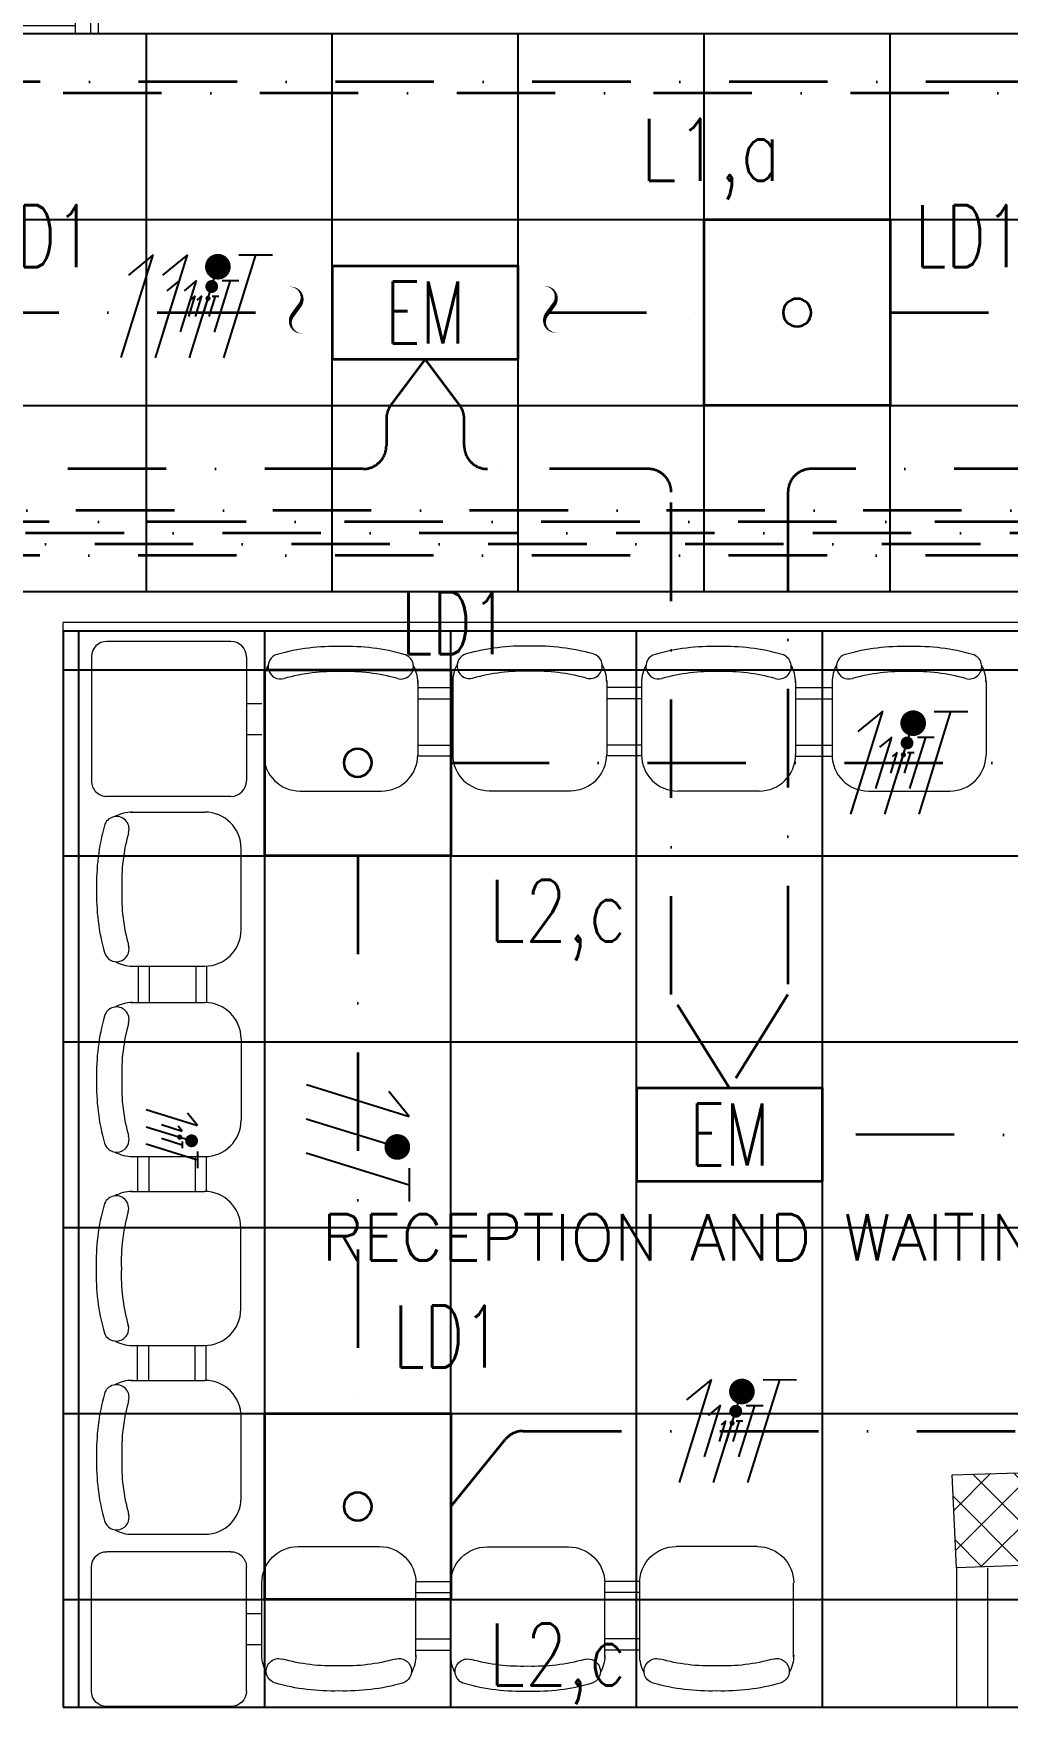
# Model space of a CAD drawing. Header units: inches. Extents: x -12418 to 57169, y -29325 to 19878.
# Drawn here: x 23854 to 26996, y -6387 to -947 of the extents above; entities that cross this region are included whole.
import ezdxf
from ezdxf.enums import TextEntityAlignment as Align

# ---------------------------------------------------------------- set-up
doc = ezdxf.new("R2010")
doc.units = ezdxf.units.IN
doc.header["$LTSCALE"] = 25
doc.header["$MEASUREMENT"] = 0
doc.linetypes.add('DASHDOT', pattern=[25.4, 12.7, -6.35, 0, -6.35])
doc.layers.get('0').update_dxf_attribs({"color": 8})
for name, color, linetype, lineweight in [('00-Ground Floor$0$72_EGR_BASE_TEXT', 252, 'Continuous', 5), ('00-Ground Floor$0$Aluminum', 251, 'Continuous', 5), ('00-Ground Floor$0$C-HYDR-CTCH', 251, 'Continuous', 5), ('00-Ground Floor$0$Hatch', 254, 'Continuous', 5), ('00-Ground Floor$0$LOADING', 253, 'Continuous', 5), ('00-Ground Floor$0$Walls', 251, 'Continuous', 5), ('E-LITE-CIRC', 6, 'Continuous', 25), ('E-LITE-CIRC-NUMB', 6, 'Continuous', 25), ('E-LITE-CLNG', 150, 'Continuous', 35), ('E-LITE-CLNG @ 100', 150, 'Continuous', 35), ('E-LITE-CLNG-CNDT', 6, 'DASHDOT', 35), ('E-LITE-CTRL', 6, 'Continuous', 25), ('E-LITE-IDEN', 6, 'Continuous', 25), ('E-POWR-WIRE', 6, 'Continuous', 25), ('E-POWR-WIRE @ 100', 6, 'Continuous', 25), ('E-POWR-WIRE @ 20', 6, 'Continuous', 25), ('E-POWR-WIRE @ 50', 6, 'Continuous', 25)]:
    doc.layers.add(name, color=color, linetype=linetype, lineweight=lineweight)
doc.layers.add('00-Ground Floor$0$False Ceiling', color=251, linetype='Continuous')
doc.layers.add('E-LIGHTING CONDUIT', color=6, linetype='Continuous')
doc.styles.add('00-Ground Floor$0$SIMPLEX', font='SIMPLEX.shx', dxfattribs={"height": 150})
doc.styles.add('00-Ground Floor$0$Standard', font='arial.ttf')
doc.styles.add('DC_Simplex', font='SIMPLEX.shx', dxfattribs={"width": 0.7})

# ---------------------------------------------------------------- blocks, each defined once
blk = doc.blocks.new('00-Ground Floor$0$3 seats beam chair')
at = {"layer": '00-Ground Floor$0$LOADING', "ltscale": 20}
for p, q in [((-740534, -1008988.2), (-740317.9, -1008988.2)), ((-740534, -1008988.2), (-740295.5, -1008988.2)), ((-740178.3, -1009367.9), (-740178.3, -1009105.4)), ((-740534, -1009485), (-740295.5, -1009485)), ((-740511, -1009485), (-740511, -1009602.9)), ((-740474.9, -1009485), (-740474.9, -1009602.9)), ((-740325, -1009485), (-740325, -1009602.9)), ((-740290.3, -1009484.9), (-740290.3, -1009602.9)), ((-740534, -1009602.8), (-740295.5, -1009602.8)), ((-740178.3, -1009720), (-740178.3, -1009982.5)), ((-740534, -1010099.7), (-740295.5, -1010099.7)), ((-740534, -1010099.7), (-740317.9, -1010099.7)), ((-740512.3, -1010099.6), (-740512.3, -1010212.3)), ((-740476.2, -1010099.6), (-740476.2, -1010212.3)), ((-740326.3, -1010099.6), (-740326.3, -1010212.3)), ((-740291.5, -1010099.6), (-740291.5, -1010212.4)), ((-740535.3, -1010212.3), (-740319.1, -1010212.3)), ((-740535.3, -1010212.3), (-740296.7, -1010212.3)), ((-740179.5, -1010592), (-740179.5, -1010329.5)), ((-740535.3, -1010709.2), (-740296.7, -1010709.2)), ((-740512.3, -1010821.9), (-740512.3, -1010709.2)), ((-740476.2, -1010821.9), (-740476.2, -1010709.2)), ((-740326.3, -1010821.9), (-740326.3, -1010709.2)), ((-740291.5, -1010821.9), (-740291.5, -1010709.1)), ((-740534, -1010821.8), (-740295.5, -1010821.8)), ((-740534, -1010821.8), (-740317.9, -1010821.8)), ((-740178.3, -1011201.5), (-740178.3, -1010939)), ((-740534, -1011318.7), (-740295.5, -1011318.7))]:
    blk.add_line(p, q, dxfattribs=at)
for centre, radius, start, end in [((-740580.4, -1009042.7), 40.5, 344.361, 164.361), ((-740528.8, -1009105.4), 117.2, 90, 118.9699), ((-740295.5, -1009105.4), 117.2, 0, 90), ((-739957.4, -1009217.1), 687.4, 164.361, 181.6247), ((-739957.4, -1009217.1), 606.4, 164.361, 181.8419), ((-739957.4, -1009256.1), 687.4, 178.3753, 195.639), ((-739957.4, -1009256.1), 606.4, 178.1581, 195.639), ((-740295.5, -1009367.9), 117.2, 270, 0), ((-740580.4, -1009430.5), 40.5, 195.639, 15.639), ((-740528.8, -1009367.9), 117.2, 241.0301, 270), ((-740528.8, -1009720), 117.2, 90, 118.9699), ((-740295.5, -1009720), 117.2, 0, 90), ((-739957.4, -1009831.8), 687.4, 164.361, 181.6247), ((-740580.4, -1009657.4), 40.5, 344.361, 164.361), ((-739957.4, -1009831.8), 606.4, 164.361, 181.8419), ((-739957.4, -1009870.8), 687.4, 178.3753, 195.639), ((-739957.4, -1009870.8), 606.4, 178.1581, 195.639), ((-740295.5, -1009982.5), 117.2, 270, 0), ((-740580.4, -1010045.1), 40.5, 195.639, 15.639), ((-740528.8, -1009982.5), 117.2, 241.0301, 270), ((-739958.7, -1010441.3), 687.4, 164.361, 181.6247), ((-740581.6, -1010266.9), 40.5, 344.361, 164.361), ((-740530.1, -1010329.5), 117.2, 90, 118.9699), ((-740296.7, -1010329.5), 117.2, 0, 90), ((-739958.7, -1010441.3), 606.4, 164.361, 181.8419), ((-739958.7, -1010480.3), 687.4, 178.3753, 195.639), ((-739958.7, -1010480.3), 606.4, 178.1581, 195.639), ((-740296.7, -1010592), 117.2, 270, 0), ((-740581.6, -1010654.6), 40.5, 195.639, 15.639), ((-740530.1, -1010592), 117.2, 241.0301, 270), ((-740580.4, -1010876.4), 40.5, 344.361, 164.361), ((-740528.8, -1010939), 117.2, 90, 118.9699), ((-740295.5, -1010939), 117.2, 0, 90), ((-739957.4, -1011050.8), 687.4, 164.361, 181.6247), ((-739957.4, -1011050.8), 606.4, 164.361, 181.8419), ((-739957.4, -1011089.8), 687.4, 178.3753, 195.639), ((-739957.4, -1011089.8), 606.4, 178.1581, 195.639), ((-740295.5, -1011201.5), 117.2, 270, 0), ((-740580.4, -1011264.1), 40.5, 195.639, 15.639), ((-740528.8, -1011201.5), 117.2, 241.0301, 270)]:
    blk.add_arc(centre, radius, start, end, dxfattribs=at)
at = {"layer": '00-Ground Floor$0$LOADING', "ltscale": 10, "style": '00-Ground Floor$0$Standard'}
blk.add_attdef('NMF0003', text='', height=50, dxfattribs=at).set_placement((-740377, -1009031.1), align=Align.TOP_CENTER)
blk = doc.blocks.new('00-Ground Floor$0$GF21009T-P')
for p, q in [((0.4002, 0.5), (0, 0.5)), ((-0.0499, 0.4501), (-0.0499, 0.0499)), ((0.4501, 0.4501), (0.4501, 0.0499)), ((0.4501, 0.3), (0.5001, 0.3)), ((0.4501, 0.2), (0.5001, 0.2)), ((0.4002, 0), (0, 0))]:
    blk.add_line(p, q)
for centre, start, end in [((0, 0.4501), 90, 180), ((0.4002, 0.4501), 0, 90), ((0, 0.0499), 180, 270), ((0.4002, 0.0499), 270, 0)]:
    blk.add_arc(centre, 0.0499, start, end)
blk = doc.blocks.new('00-Ground Floor$0$3seater')
at = {"layer": '00-Ground Floor$0$LOADING', "ltscale": 20}
for p, q in [((-958973.1, -382949.7, 0), (-958973.1, -383188.2, 0)), ((-958476.3, -382949.7, 0), (-958476.3, -383188.2, 0)), ((-958476.3, -382949.7, 0), (-958476.3, -383165.8, 0)), ((-958363.6, -382948.4, 0), (-958363.6, -383187, 0)), ((-957866.8, -382948.4, 0), (-957866.8, -383164.5, 0)), ((-957866.8, -382948.4, 0), (-957866.8, -383187, 0)), ((-957754.1, -382949.7, 0), (-957754.1, -383188.2, 0)), ((-957754.1, -382949.7, 0), (-957754.1, -383165.8, 0)), ((-957257.3, -382949.7, 0), (-957257.3, -383188.2, 0)), ((-958476.3, -382971.4, 0), (-958363.6, -382971.4, 0)), ((-958476.3, -383007.5, 0), (-958363.6, -383007.5, 0)), ((-957754.1, -382971.4, 0), (-957866.8, -382971.4, 0)), ((-957754.1, -383007.5, 0), (-957866.8, -383007.5, 0)), ((-958476.3, -383157.4, 0), (-958363.6, -383157.4, 0)), ((-957754.1, -383157.4, 0), (-957866.8, -383157.4, 0)), ((-958476.3, -383192.2, 0), (-958363.5, -383192.2, 0)), ((-957754.1, -383192.2, 0), (-957866.9, -383192.2, 0)), ((-958856, -383305.4, 0), (-958593.5, -383305.4, 0)), ((-958246.5, -383304.2, 0), (-957984, -383304.2, 0)), ((-957374.4, -383305.4, 0), (-957636.9, -383305.4, 0))]:
    blk.add_line(p, q, dxfattribs=at)
for centre, radius, start, end in [((-958744.2, -383526.3, 0), 687.4, 88.3753, 105.639), ((-958705.2, -383526.3, 0), 687.4, 74.361, 91.6247), ((-958134.7, -383525, 0), 687.4, 88.3753, 105.639), ((-958095.7, -383525, 0), 687.4, 74.361, 91.6247), ((-957525.2, -383526.3, 0), 687.4, 88.3753, 105.639), ((-957486.2, -383526.3, 0), 687.4, 74.361, 91.6247), ((-958856, -382954.9, 0), 117.2, 151.0301, 180), ((-958918.6, -382903.3, 0), 40.5, 105.639, 285.639), ((-958530.8, -382903.3, 0), 40.5, 254.361, 74.361), ((-958593.5, -382954.9, 0), 117.2, 0, 28.9699), ((-958246.5, -382953.6, 0), 117.2, 151.0301, 180), ((-958309.1, -382902.1, 0), 40.5, 105.639, 285.639), ((-957921.3, -382902.1, 0), 40.5, 254.361, 74.361), ((-957984, -382953.6, 0), 117.2, 0, 28.9699), ((-957636.9, -382954.9, 0), 117.2, 151.0301, 180), ((-957699.6, -382903.3, 0), 40.5, 105.639, 285.639), ((-957311.8, -382903.3, 0), 40.5, 254.361, 74.361), ((-957374.4, -382954.9, 0), 117.2, 0, 28.9699), ((-958744.2, -383526.3, 0), 606.4, 88.1581, 105.639), ((-958705.2, -383526.3, 0), 606.4, 74.361, 91.8419), ((-958134.7, -383525, 0), 606.4, 88.1581, 105.639), ((-958095.7, -383525, 0), 606.4, 74.361, 91.8419), ((-957525.2, -383526.3, 0), 606.4, 88.1581, 105.639), ((-957486.2, -383526.3, 0), 606.4, 74.361, 91.8419), ((-958856, -383188.2, 0), 117.2, 180, 270), ((-958593.5, -383188.2, 0), 117.2, 270, 0), ((-958246.5, -383187, 0), 117.2, 180, 270), ((-957984, -383187, 0), 117.2, 270, 0), ((-957636.9, -383188.2, 0), 117.2, 180, 270), ((-957374.4, -383188.2, 0), 117.2, 270, 0)]:
    blk.add_arc(centre, radius, start, end, dxfattribs=at)
blk = doc.blocks.new('00-Ground Floor$0$A$C37be4daf')
at = {"layer": '00-Ground Floor$0$Aluminum'}
for p, q in [((1416, 598.2), (216, 598.2)), ((241, 498.2), (241, 598.2)), ((1391, 548.2), (241, 548.2)), ((291, 548.2), (291, 598.2)), ((291, 573.2), (1341, 573.2)), ((1341, 548.2), (1341, 598.2)), ((1391, 498.2), (1391, 598.2)), ((1416, 498.2), (216, 498.2))]:
    blk.add_line(p, q, dxfattribs=at)
at = {"layer": '00-Ground Floor$0$Walls'}
for p, q in [((216, 498.2), (216, 598.2)), ((1416, 498.2), (1416, 598.2))]:
    blk.add_line(p, q, dxfattribs=at)
blk = doc.blocks.new('00-Ground Floor$0$A$Ce9e1c4c3')
at = {"layer": '00-Ground Floor$0$False Ceiling', "color": 254, "linetype": 'Continuous'}
for p, q in [((-51182.1, -947.4, 0), (-87736.7, -947.4, 0)), ((-75782.1, -2747.4), (-75782.1, -947.4)), ((-75182.1, -2747.4), (-75182.1, -947.4)), ((-74582.1, -2747.4), (-74582.1, -947.4)), ((-73982.1, -2747.4), (-73982.1, -947.4)), ((-73382.1, -2747.4), (-73382.1, -947.4)), ((-87736.7, -1547.4), (-51182.1, -1547.4)), ((-87736.7, -2147.4), (-51182.1, -2147.4)), ((-87736.7, -2747.4, 0), (-51182.1, -2747.4, 0)), ((-76000, -6347.4), (-76000, -2875.8)), ((-75400, -6347.4), (-75400, -2875.8)), ((-74800, -6347.4), (-74800, -2875.8)), ((-74200, -6347.4), (-74200, -2875.8)), ((-73600, -6347.4), (-73600, -2875.8)), ((-76050.5, -3000), (-68650.5, -3000)), ((-76050.5, -3600), (-68650.5, -3600)), ((-76050.5, -4200), (-68650.5, -4200)), ((-76050.5, -4800), (-68650.5, -4800)), ((-76050.5, -5400), (-68650.5, -5400)), ((-76050.5, -6000), (-68650.5, -6000))]:
    blk.add_line(p, q, dxfattribs=at)
at = {"layer": '00-Ground Floor$0$False Ceiling', "color": 254}
for p, q in [((-68650.5, -2875.8, 0), (-76050.5, -2875.8, 0)), ((-76050.5, -2875.8, 0), (-76050.5, -6347.4, 0)), ((-76050.5, -6347.4, 0), (-70450.5, -6347.4, 0))]:
    blk.add_line(p, q, dxfattribs=at)
blk = doc.blocks.new('00-Ground Floor')
at = {"layer": '00-Ground Floor$0$Hatch'}
h = blk.add_hatch(dxfattribs=at)
h.set_pattern_fill('ANSI37', color=256, scale=30)
h.set_pattern_definition([(45, (-1981.42, -13099.68), (-67.35192, 67.35192), []), (135, (-1981.42, -13099.68), (-67.35192, -67.35192), [])])
h.paths.add_polyline_path([(48971.2, 8818.2), (48367.3, 8810.1), (48371.2, 8521.7), (48975.1, 8529.8)])
h.paths.add_polyline_path([(41810.5, 8810.5), (41227, 8805), (41207, 8513.7), (41790.5, 8519.1)])
h.paths.add_polyline_path([(27433.5, 8803.1), (26834.4, 8799), (26828.7, 8506), (27427.8, 8510)])
h.paths.add_polyline_path([(34618.7, 8805.3), (34017.5, 8797.8), (34009.3, 8512.1), (34610.5, 8519.6)])
h.paths.add_polyline_path([(20214.3, 8812.4), (19607.8, 8790.5), (19622.4, 8498), (20228.8, 8519.8)])
h.paths.add_polyline_path([(13477.7, 8802), (12255.7, 8825.9), (12249.3, 8529.8), (13471.3, 8505.8)])
h.paths.add_polyline_path([(13491.8, 1601.9), (12276.8, 1586.2), (12263.3, 1293.7), (13478.3, 1309.4)])
h.paths.add_polyline_path([(13465.7, -5591.3), (12262.6, -5607.3), (12256.9, -5900.3), (13460, -5884.3)])
h.paths.add_polyline_path([(13484.2, -12790), (12287.5, -12801.4), (12290.4, -13095.9), (13487, -13084.4)])
h.paths.add_polyline_path([(5849.2, -12787.9), (5245.6, -12791.6), (5256.3, -13077.1), (5859.8, -13073.4)])
h.paths.add_polyline_path([(5833.8, -5589.9), (5236.9, -5588.3), (5236.8, -5889.5), (5833.6, -5891)])
h.paths.add_polyline_path([(5843.6, 1599.7), (5224.3, 1600.9), (5213.7, 1298), (5833, 1296.7)])
h.paths.add_polyline_path([(5820.3, 8779.1), (5219.7, 8793.5), (5216, 8503.9), (5816.7, 8489.4)])
h.paths.add_polyline_path([(-1378.8, 8777.2), (-1981.4, 8799.9), (-1979.5, 8511.6), (-1376.9, 8488.9)])
h.paths.add_polyline_path([(-1371.1, -5601.1), (-1973.1, -5608.1), (-1969.7, -5899.7), (-1367.7, -5892.7)])
h.paths.add_polyline_path([(-1353.5, -12795.7), (-1951.9, -12796.7), (-1947.1, -13097.4), (-1348.7, -13096.4)])
h.paths.add_polyline_path([(20233.2, -12782.5), (19627.5, -12795.4), (19633.2, -13096.6), (20238.9, -13083.7)])
h.paths.add_polyline_path([(20226.6, -5590), (19632.3, -5607.6), (19634.4, -5904.1), (20228.7, -5886.6)])
h.paths.add_polyline_path([(20217.9, 1618), (19619, 1610.4), (19623, 1310.2), (20221.9, 1317.9)])
h.paths.add_polyline_path([(27418.3, 1602.8), (26816.3, 1607.5), (26820.6, 1315.3), (27422.5, 1310.7)])
h.paths.add_polyline_path([(27422, -5579.9), (26818.1, -5597.5), (26831.6, -5897.5), (27431.7, -5876.5)])
h.paths.add_polyline_path([(27438.1, -12795.9), (26834.3, -12789.3), (26831.9, -13075), (27435.7, -13081.6)])
h.paths.add_polyline_path([(34636.6, -12785.4), (34039.3, -12800), (34048.3, -13099.7), (34645.6, -13085.1)])
h.paths.add_polyline_path([(34629.3, -5597.1), (34028, -5595.2), (34029.2, -5892.4), (34630.4, -5894.3)])
h.paths.add_polyline_path([(34592.8, 1606.7), (34012, 1611.4), (34031.7, 1321.6), (34612.5, 1316.9)])
h.paths.add_polyline_path([(41796.2, 1606), (41198.6, 1619.8), (41200.6, 1327.8), (41798.2, 1314.1)])
h.paths.add_polyline_path([(41797.2, -5592.6), (41228.8, -5600.2), (41230.6, -5894.3), (41799, -5886.7)])
h.paths.add_polyline_path([(41834.3, -12789.7), (41229, -12792.4), (41230.4, -13096.9), (41835.6, -13094.3)])
h.paths.add_polyline_path([(49008.5, -12790.2), (48420.5, -12774.1), (48407.3, -13081.4), (48995.3, -13097.4)])
h.paths.add_polyline_path([(48992.7, -5590.8), (48389.5, -5589.7), (48387.5, -5886.2), (48990.7, -5887.3)])
at = {"layer": '00-Ground Floor$0$C-HYDR-CTCH', "flags": 128}
blk.add_lwpolyline([(26831.6, -5897.5), (26818.1, -5597.5), (27422, -5579.9), (27431.7, -5876.5)], close=True, dxfattribs=at)
at = {"layer": '00-Ground Floor$0$Walls'}
for p, q in [((17732.9, -947.4, 0), (43417.9, -947.4, 0)), ((23749.5, -2747.4, 0), (29549.5, -2747.4, 0)), ((23949.5, -6347.4, 0), (23949.5, -2847.4, 0)), ((29549.5, -2847.4, 0), (23949.5, -2847.4, 0)), ((26831.6, -5897.5), (26831.6, -6347.4, 0)), ((26931.6, -5897.5), (26931.6, -6347.4, 0)), ((23949.5, -6347.4, 0), (29549.5, -6347.4, 0))]:
    blk.add_line(p, q, dxfattribs=at)
at = {"rotation": 180}
blk.add_blockref('00-Ground Floor$0$A$C37be4daf', (24278.9, -349.2, 0), dxfattribs=at)
at = {"layer": '00-Ground Floor$0$False Ceiling', "color": 254}
blk.add_blockref('00-Ground Floor$0$A$Ce9e1c4c3', (100000, 0), dxfattribs=at)
at = {"layer": '00-Ground Floor$0$LOADING', "extrusion": (-1.27212e-09, 3.51192e-12, 1), "xscale": 1000, "yscale": 1000, "zscale": 1000, "rotation": 359.9999954191753}
blk.add_blockref('00-Ground Floor$0$GF21009T-P', (24090.7, -3408.3, 0), dxfattribs=at)
at = {"layer": '00-Ground Floor$0$LOADING', "rotation": 270}
blk.add_blockref('00-Ground Floor$0$3 seats beam chair', (1035915.6, -743569.6, 0), dxfattribs=at)
at = {"layer": '00-Ground Floor$0$LOADING'}
blk.add_blockref('00-Ground Floor$0$3 seats beam chair', (764702.1, 1005529, 0), dxfattribs=at)
at = {"layer": '00-Ground Floor$0$LOADING', "extrusion": (-1.27212e-09, -3.51192e-12, 1), "xscale": -1000, "yscale": 1000, "zscale": 1000, "rotation": 180.0000045808248}
blk.add_blockref('00-Ground Floor$0$GF21009T-P', (24090.7, -5845.7, 0), dxfattribs=at)
at = {"layer": '00-Ground Floor$0$LOADING', "xscale": -1, "rotation": 180}
blk.add_blockref('00-Ground Floor$0$3seater', (983563.9, -389134.4, 0), dxfattribs=at)
at = {"layer": '00-Ground Floor$0$72_EGR_BASE_TEXT', "insert": (27077.8, -4756.6), "char_height": 150, "attachment_point": 2, "style": '00-Ground Floor$0$SIMPLEX'}
blk.add_mtext('RECEPTION AND WAITING AREA / CARDIOLOGY', dxfattribs=at)
blk = doc.blocks.new('*U69')
blk.add_lwpolyline([(-300, 300), (-300, -300), (300, -300), (300, 300)], close=True)
blk.add_circle((0, 0), 45)
at = {"layer": 'E-LITE-CIRC-NUMB', "style": 'DC_Simplex', "width": 0.7, "flags": 8}
blk.add_attdef('CIRCUIT', text='', height=200, rotation=0, dxfattribs=at).set_placement((-473.9, 300), align=Align.RIGHT)
at = {"layer": 'E-LITE-CTRL', "style": 'DC_Simplex', "width": 0.7, "flags": 8}
blk.add_attdef('CONTROL', (1118.9, -935), '', height=200, rotation=360, dxfattribs=at)
at = {"layer": 'E-LITE-IDEN', "style": 'DC_Simplex', "width": 0.7, "flags": 8}
blk.add_attdef('TYPE', (-139.3, 350.5), '', height=200, rotation=360, dxfattribs=at)
blk = doc.blocks.new('*U14')
blk.add_lwpolyline([(-300, 300), (-300, -300), (300, -300), (300, 300)], close=True)
blk.add_circle((0, 0), 45)
at = {"layer": 'E-LITE-CIRC-NUMB', "style": 'DC_Simplex', "width": 0.7, "flags": 8}
blk.add_attdef('CIRCUIT', text='', height=200, rotation=0, dxfattribs=at).set_placement((-473.9, 300), align=Align.RIGHT)
at = {"layer": 'E-LITE-CTRL', "style": 'DC_Simplex', "width": 0.7, "flags": 8}
blk.add_attdef('CONTROL', (1118.9, -935), '', height=200, rotation=360, dxfattribs=at)
at = {"layer": 'E-LITE-IDEN', "style": 'DC_Simplex', "width": 0.7, "flags": 8}
blk.add_attdef('TYPE', (-114.6, 448.6), '', height=200, rotation=360, dxfattribs=at)
blk = doc.blocks.new('DC_LT-CL-Emergency')
blk.add_lwpolyline([(3, -1.5), (3, 1.5), (-3, 1.5), (-3, -1.5)], close=True)
at = {"style": 'DC_Simplex', "width": 0.7}
blk.add_text('EM', height=2, rotation=360, dxfattribs=at).set_placement((0, 0), align=Align.MIDDLE_CENTER)
at = {"layer": 'E-LITE-CTRL', "style": 'DC_Simplex', "width": 0.7, "flags": 8}
blk.add_attdef('CONTROL', (4.739, -1.5), '', height=2, rotation=360, dxfattribs=at)
blk = doc.blocks.new('CD-CUT')
at = {"linetype": 'Continuous'}
blk.add_lwpolyline([(-30.4, 100, 0, 1.75, 0), (-13.9, 97.3, 1.75, 17.5, -0.545095), (15.4, 21.1, 17.5, 17.5, 0), (-15.4, -21.1, 17.5, 1.75, 0.545095), (13.9, -97.3, 1.75, 0, 0), (30.4, -100, 0, 0, 0)], format="xyseb", dxfattribs=at)
blk = doc.blocks.new('*U61')
blk.add_lwpolyline([(-300, 300), (-300, -300), (300, -300), (300, 300)], close=True)
blk.add_circle((0, 0), 45)
at = {"layer": 'E-LITE-CIRC-NUMB', "style": 'DC_Simplex', "width": 0.7, "flags": 8}
blk.add_attdef('CIRCUIT', text='', height=200, rotation=0, dxfattribs=at).set_placement((-473.9, 300), align=Align.RIGHT)
at = {"layer": 'E-LITE-CTRL', "style": 'DC_Simplex', "width": 0.7, "flags": 8}
blk.add_attdef('CONTROL', (1118.9, -935), '', height=200, rotation=360, dxfattribs=at)
at = {"layer": 'E-LITE-IDEN', "style": 'DC_Simplex', "width": 0.7, "flags": 8}
blk.add_attdef('TYPE', (-380, 146.8), '', height=200, rotation=360, dxfattribs=at)
blk = doc.blocks.new('*U84')
for p, q in [((-2.719, -1.655), (-1.689, 1.665)), ((-1.689, 1.665), (-2.491, 1.006)), ((-1.617, -1.658), (-0.587, 1.663)), ((-0.587, 1.663), (-1.389, 1.004)), ((-0.515, -1.66), (0.515, 1.66)), ((0.587, -1.663), (1.617, 1.658)), ((1.078, 1.659), (2.157, 1.657))]:
    blk.add_line(p, q)
at = {"const_width": 0.414}
blk.add_lwpolyline([(0.19, 1.278, 1), (0.604, 1.277, 1)], format="xyb", close=True, dxfattribs=at)
blk = doc.blocks.new('*U555')
at = {"layer": 'E-POWR-WIRE @ 100', "xscale": 100, "yscale": 100, "zscale": 100}
blk.add_blockref('*U84', (24409, -1827), dxfattribs=at)
at = {"layer": 'E-POWR-WIRE @ 20', "xscale": 20, "yscale": 20, "zscale": 20}
blk.add_blockref('*U84', (24409, -1827), dxfattribs=at)
at = {"layer": 'E-POWR-WIRE @ 50', "xscale": 50, "yscale": 50, "zscale": 50}
blk.add_blockref('*U84', (24409, -1827), dxfattribs=at)
blk = doc.blocks.new('*U76')
for p, q in [((-1.617, -1.658), (-0.587, 1.663)), ((-0.587, 1.663), (-1.389, 1.004)), ((-0.515, -1.66), (0.515, 1.66)), ((0.587, -1.663), (1.617, 1.658)), ((1.078, 1.659), (2.157, 1.657))]:
    blk.add_line(p, q)
at = {"const_width": 0.414}
blk.add_lwpolyline([(0.19, 1.278, 1), (0.604, 1.277, 1)], format="xyb", close=True, dxfattribs=at)
blk = doc.blocks.new('*U707')
at = {"layer": 'E-POWR-WIRE @ 100', "xscale": 100, "yscale": 100, "zscale": 100}
blk.add_blockref('*U76', (26652.6, -3300), dxfattribs=at)
at = {"layer": 'E-POWR-WIRE @ 20', "xscale": 20, "yscale": 20, "zscale": 20}
blk.add_blockref('*U76', (26652.6, -3300), dxfattribs=at)
at = {"layer": 'E-POWR-WIRE @ 50', "xscale": 50, "yscale": 50, "zscale": 50}
blk.add_blockref('*U76', (26652.6, -3300), dxfattribs=at)
blk = doc.blocks.new('*U708')
at = {"layer": 'E-POWR-WIRE @ 100', "xscale": 100, "yscale": 100, "zscale": 100}
blk.add_blockref('*U76', (26100, -5456.5), dxfattribs=at)
at = {"layer": 'E-POWR-WIRE @ 20', "xscale": 20, "yscale": 20, "zscale": 20}
blk.add_blockref('*U76', (26100, -5456.5), dxfattribs=at)
at = {"layer": 'E-POWR-WIRE @ 50', "xscale": 50, "yscale": 50, "zscale": 50}
blk.add_blockref('*U76', (26100, -5456.5), dxfattribs=at)
blk = doc.blocks.new('*U85')
for p, q in [((-1.658, 1.617), (1.663, 0.587)), ((1.663, 0.587), (1.004, 1.389)), ((-1.66, 0.515), (1.66, -0.515)), ((-1.663, -0.587), (1.658, -1.617)), ((1.659, -1.078), (1.657, -2.157))]:
    blk.add_line(p, q)
at = {"const_width": 0.414}
blk.add_lwpolyline([(1.278, -0.19, 1), (1.277, -0.604, 1)], format="xyb", close=True, dxfattribs=at)
blk = doc.blocks.new('*U710')
at = {"layer": 'E-POWR-WIRE @ 100', "xscale": 100, "yscale": 100, "zscale": 100}
blk.add_blockref('*U85', (24900, -4500), dxfattribs=at)
at = {"layer": 'E-POWR-WIRE @ 20', "xscale": 20, "yscale": 20, "zscale": 20}
blk.add_blockref('*U85', (24300, -4500), dxfattribs=at)
at = {"layer": 'E-POWR-WIRE @ 50', "xscale": 50, "yscale": 50, "zscale": 50}
blk.add_blockref('*U85', (24300, -4500), dxfattribs=at)

msp = doc.modelspace()

# ---------------------------------------------------------------- linework, layer by layer
at = {"layer": 'E-LITE-CLNG-CNDT', "elevation": 0}
for points in [[(36600, 5100), (37212.6, 5100, -0.414214), (37287.6, 5025), (37287.6, -1027.9, -0.414214), (37212.6, -1102.9), (19401.6, -1102.9, 0.414214), (19326.6, -1177.9), (19326.6, -2847.4)], [(44016.8, -9600), (44016.8, -9412.3, 0.414214), (43941.8, -9337.3), (41606, -9337.3, -0.414214), (41531, -9262.3), (41531, -2561.2, 0.414214), (41456, -2486.2), (19465.1, -2486.2, 0.414214), (19390.1, -2561.2), (19390.1, -2847.4)], [(40492.1, -3600), (40492.1, -2597.5, 0.414214), (40417.1, -2522.5), (19498.4, -2522.5, 0.414214), (19423.4, -2597.5), (19423.4, -2847.4)], [(36922.9, -3000), (36922.9, -2633.8, 0.414214), (36847.9, -2558.8), (19531.8, -2558.8, 0.414214), (19456.8, -2633.8), (19456.8, -2847.4)], [(32700, -3601.6), (32700, -2670.1, 0.414214), (32625, -2595.1), (19565.1, -2595.1, 0.414214), (19490.1, -2670.1), (19490.1, -2847.4)]]:
    msp.add_lwpolyline(points, format="xyb", dxfattribs=at)
at = {"layer": 'E-LITE-CLNG-CNDT'}
for points in [[(45300, 0), (45300, -1064.2, -0.414214), (45225, -1139.2), (19434.9, -1139.2, 0.414214), (19359.9, -1214.2), (19359.9, -2847.4)], [(30300, -3000), (30300, -2706.4, 0.414214), (30225, -2631.4), (19598.9, -2631.4, 0.414214), (19523.9, -2706.4), (19523.9, -2847.4)], [(25200, -5700), (25375.7, -5484.2, -0.225617), (25433.8, -5456.5), (27366.2, -5456.5, -0.225617), (27424.3, -5484.2), (27600, -5700)]]:
    msp.add_lwpolyline(points, format="xyb", dxfattribs=at)
for points in [[(23617.9, -1847.4), (24695.7, -1847.4)], [(25514.3, -1847.4), (26017.9, -1847.4)], [(26617.9, -1847.4), (29017.9, -1847.4)], [(25200, -3300), (27600, -3300)], [(24900, -3600), (24900, -5400)]]:
    msp.add_lwpolyline(points, dxfattribs=at)
at = {"layer": 'E-LITE-CLNG-CNDT', "color": 1}
for points in [[(25117.9, -1997.4), (25007.3, -2145.4, 0.161846), (24992.4, -2190.3), (24992.4, -2276.8, -0.414214), (24917.4, -2351.8), (18718.5, -2351.8, -0.414214), (18643.5, -2276.8), (18643.5, -2215.3, 0.161846), (18628.5, -2170.4), (18517.9, -2022.4)], [(26100, -4350), (25911.7, -4048.2), (25911.7, -2426.8, 0.414214), (25836.7, -2351.8), (25318.5, -2351.8, -0.414214), (25243.5, -2276.8), (25243.5, -2190.3, 0.161846), (25228.5, -2145.4), (25117.9, -1997.4)], [(30517.9, -2022.4), (30407.3, -2170.4, 0.161846), (30392.4, -2215.3), (30392.4, -2276.8, -0.414214), (30317.4, -2351.8), (26363.3, -2351.8, 0.414214), (26288.3, -2426.8), (26288.3, -4048.2), (26100, -4350)]]:
    msp.add_lwpolyline(points, format="xyb", dxfattribs=at)
msp.add_lwpolyline([(30000, -4501.5), (26400, -4500)], dxfattribs=at)

# ---------------------------------------------------------------- block references
at = {"layer": 'E-LIGHTING CONDUIT', "xscale": 0.762, "yscale": 0.762, "zscale": 0.762}
for p in [(24701.5, -1839.4), (25521.7, -1837.2)]:
    msp.add_blockref('CD-CUT', p, dxfattribs=at)
at = {"layer": 'E-LITE-CLNG'}
ref = msp.add_blockref('*U61', (23317.9, -1847.4), dxfattribs=dict(at, xscale=-1))
ref.add_attrib('TYPE', 'LD1', (23697.9, -1700.6), dxfattribs={"layer": 'E-LITE-IDEN', "height": 200, "rotation": 0, "style": 'DC_Simplex', "width": 0.7, "flags": 8})
ref = msp.add_blockref('*U61', (26317.9, -1847.4), dxfattribs=dict(at, xscale=-1))
ref.add_attrib('TYPE', 'LD1', (26697.9, -1700.6), dxfattribs={"layer": 'E-LITE-IDEN', "height": 200, "rotation": 0, "style": 'DC_Simplex', "width": 0.7, "flags": 8})
ref = msp.add_blockref('*U69', (24900, -3300), dxfattribs=dict(at, xscale=-1))
ref.add_attrib('TYPE', 'LD1', (25039.3, -2949.5), dxfattribs={"layer": 'E-LITE-IDEN', "height": 200, "rotation": 0, "style": 'DC_Simplex', "width": 0.7, "flags": 8})
ref = msp.add_blockref('*U14', (24900, -5700), dxfattribs=dict(at, xscale=-1))
ref.add_attrib('TYPE', 'LD1', (25014.6, -5251.4), dxfattribs={"layer": 'E-LITE-IDEN', "height": 200, "rotation": 0, "style": 'DC_Simplex', "width": 0.7, "flags": 8})
at = {"layer": 'E-LITE-CLNG @ 100', "xscale": 100, "yscale": 100, "zscale": 100}
for p in [(25117.9, -1847.4), (26100, -4500)]:
    msp.add_blockref('DC_LT-CL-Emergency', p, dxfattribs=at)
at = {"layer": 'E-LITE-CLNG-CNDT'}
msp.add_blockref('00-Ground Floor', (0, 0), dxfattribs=at)
at = {"layer": 'E-POWR-WIRE'}
for name in ['*U555', '*U707', '*U710', '*U708']:
    msp.add_blockref(name, (0, 0), dxfattribs=at)

# ---------------------------------------------------------------- texts
at = {"layer": 'E-LITE-CIRC', "style": 'DC_Simplex', "width": 0.8}
for s, p in [('L1,a', (25812.5, -1421.9)), ('L2,c', (25322.6, -3877.2)), ('L2,c', (25322.9, -6277.2))]:
    msp.add_text(s, height=200, rotation=0, dxfattribs=at).set_placement(p)

doc.saveas('drawing.dxf')
